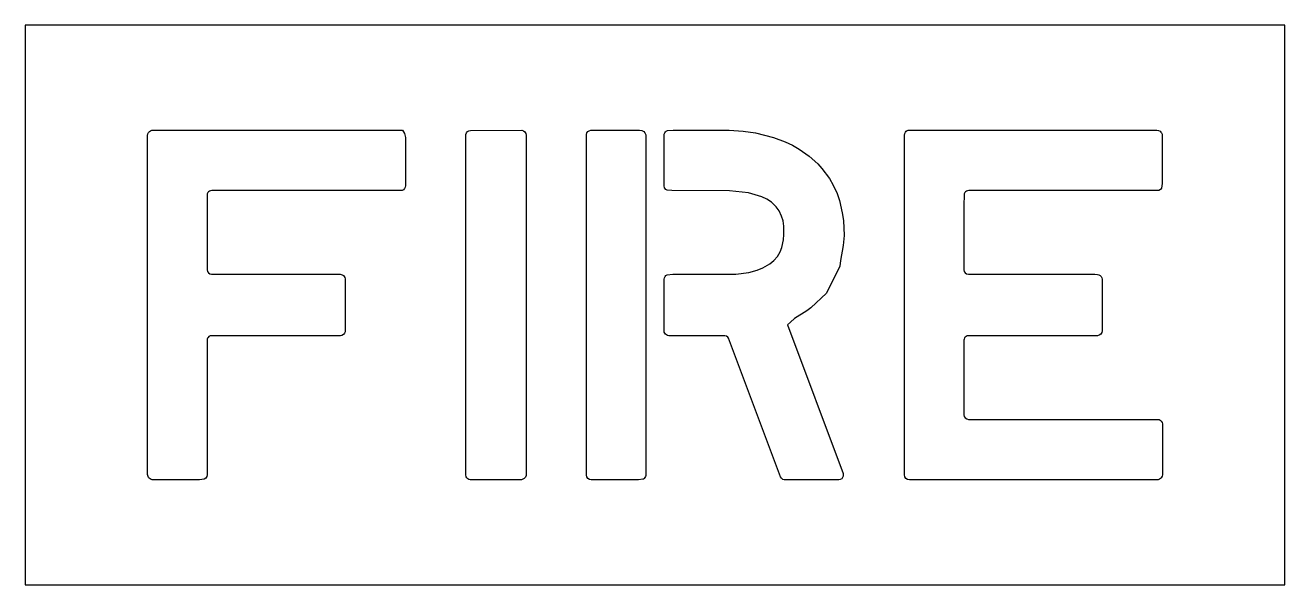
# Model space of a CAD drawing. Header units: inches. Extents: x 0 to 36, y 0 to 16.
import ezdxf

# ---------------------------------------------------------------- set-up
doc = ezdxf.new("R2010")
doc.units = ezdxf.units.IN
doc.header["$MEASUREMENT"] = 0
doc.layers.add('CUT', color=1, linetype='Continuous')

msp = doc.modelspace()

# ---------------------------------------------------------------- linework, layer by layer
at = {"layer": 'CUT'}
for points in [[(0, 0), (36, 0), (36, 16), (0, 16)], [(3.554, 12.962), (3.582, 12.982), (3.617, 12.995), (3.655, 13), (10.782, 13), (10.84, 12.905), (10.866, 12.786), (10.868, 11.407), (10.862, 11.367), (10.843, 11.328), (10.813, 11.297), (10.774, 11.277), (10.731, 11.27), (5.33, 11.27), (5.298, 11.266), (5.268, 11.254), (5.242, 11.236), (5.223, 11.214), (5.204, 11.176), (5.199, 11.138), (5.199, 9.008), (5.208, 8.958), (5.237, 8.916), (5.276, 8.889), (5.326, 8.878), (9.005, 8.878), (9.032, 8.875), (9.062, 8.866), (9.094, 8.846), (9.12, 8.818), (9.137, 8.785), (9.145, 8.744), (9.142, 7.235), (9.125, 7.19), (9.093, 7.154), (9.052, 7.13), (9.008, 7.122), (5.329, 7.122), (5.285, 7.115), (5.249, 7.095), (5.228, 7.075), (5.212, 7.05), (5.202, 7.024), (5.199, 6.995), (5.199, 3.146), (5.189, 3.095), (5.16, 3.049), (5.114, 3.017), (4.979, 3.001), (3.626, 3.006), (3.597, 3.015), (3.569, 3.029), (3.546, 3.049), (3.526, 3.072), (3.512, 3.099), (3.5, 3.155), (3.5, 12.846), (3.508, 12.894), (3.528, 12.934)], [(14.241, 12.979), (14.281, 12.947), (14.306, 12.905), (14.316, 12.854), (14.314, 3.127), (14.298, 3.078), (14.265, 3.039), (14.18, 3), (12.827, 3), (12.717, 3.003), (12.681, 3.011), (12.648, 3.029), (12.622, 3.055), (12.603, 3.088), (12.592, 3.141), (12.594, 12.873), (12.609, 12.919), (12.639, 12.957), (12.679, 12.983), (12.723, 12.993), (14.195, 12.994)], [(16.082, 12.956), (16.122, 12.982), (16.168, 12.994), (17.559, 12.997), (17.627, 12.986), (17.682, 12.959), (17.712, 12.923), (17.738, 12.862), (17.736, 3.124), (17.728, 3.094), (17.714, 3.067), (17.695, 3.044), (17.67, 3.025), (17.653, 3.016), (17.53, 3.001), (16.178, 3.002), (16.125, 3.013), (16.08, 3.043), (16.051, 3.085), (16.039, 3.138), (16.041, 12.876), (16.056, 12.921)], [(21.581, 9.523), (21.629, 9.642), (21.674, 9.864), (21.684, 10.02), (21.681, 10.25), (21.659, 10.402), (21.62, 10.537), (21.546, 10.693), (21.461, 10.808), (21.326, 10.938), (21.195, 11.027), (21.054, 11.095), (20.67, 11.211), (20.131, 11.266), (18.479, 11.27), (18.35, 11.281), (18.308, 11.306), (18.275, 11.349), (18.262, 11.403), (18.262, 12.858), (18.266, 12.888), (18.277, 12.92), (18.296, 12.948), (18.321, 12.971), (18.36, 12.99), (18.515, 13), (20.124, 12.997), (20.518, 12.968), (20.875, 12.918), (21.385, 12.791), (21.724, 12.665), (21.934, 12.567), (22.121, 12.457), (22.406, 12.257), (22.651, 12.032), (22.771, 11.906), (22.985, 11.614), (23.093, 11.427), (23.204, 11.19), (23.275, 10.985), (23.354, 10.639), (23.386, 10.417), (23.402, 9.984), (23.38, 9.704), (23.302, 9.272), (23.285, 9.109), (22.902, 8.334), (22.456, 7.922), (22.34, 7.836), (21.983, 7.614), (21.868, 7.513), (21.786, 7.437), (23.374, 3.18), (23.382, 3.141), (23.378, 3.102), (23.363, 3.065), (23.335, 3.033), (23.296, 3.009), (23.251, 3), (21.718, 3), (21.687, 3.003), (21.657, 3.014), (21.631, 3.03), (21.611, 3.049), (21.586, 3.09), (20.102, 7.047), (20.083, 7.08), (20.046, 7.11), (19.996, 7.122), (18.391, 7.123), (18.358, 7.129), (18.327, 7.144), (18.301, 7.165), (18.28, 7.193), (18.266, 7.227), (18.262, 7.261), (18.262, 8.736), (18.269, 8.774), (18.288, 8.811), (18.314, 8.839), (18.347, 8.859), (18.511, 8.877), (20.307, 8.881), (20.679, 8.93), (20.924, 8.997), (21.081, 9.067), (21.283, 9.178), (21.393, 9.27), (21.499, 9.388)], [(32.46, 12.946), (32.479, 12.918), (32.492, 12.886), (32.498, 12.852), (32.499, 11.477), (32.48, 11.345), (32.445, 11.301), (32.398, 11.276), (32.358, 11.27), (26.965, 11.27), (26.933, 11.266), (26.903, 11.254), (26.877, 11.236), (26.858, 11.214), (26.84, 11.179), (26.833, 11.144), (26.83, 10.859), (26.83, 9.008), (26.84, 8.958), (26.868, 8.916), (26.907, 8.889), (26.957, 8.878), (30.572, 8.878), (30.649, 8.876), (30.689, 8.866), (30.722, 8.847), (30.75, 8.817), (30.769, 8.78), (30.776, 8.743), (30.777, 7.263), (30.767, 7.212), (30.738, 7.166), (30.693, 7.134), (30.643, 7.122), (26.959, 7.122), (26.925, 7.117), (26.893, 7.104), (26.868, 7.084), (26.848, 7.059), (26.835, 7.027), (26.83, 6.996), (26.83, 4.861), (26.839, 4.814), (26.866, 4.771), (26.908, 4.742), (26.958, 4.73), (32.364, 4.73), (32.407, 4.723), (32.442, 4.706), (32.471, 4.678), (32.491, 4.643), (32.5, 4.601), (32.5, 3.149), (32.492, 3.105), (32.47, 3.062), (32.447, 3.037), (32.416, 3.016), (32.384, 3.005), (32.347, 3), (25.272, 3), (25.218, 3.011), (25.173, 3.041), (25.142, 3.087), (25.131, 3.141), (25.131, 12.859), (25.138, 12.903), (25.159, 12.943), (25.183, 12.968), (25.209, 12.985), (25.238, 12.996), (25.272, 13), (32.342, 13), (32.391, 12.992), (32.435, 12.969)]]:
    msp.add_lwpolyline(points, close=True, dxfattribs=at)

doc.saveas('drawing.dxf')
